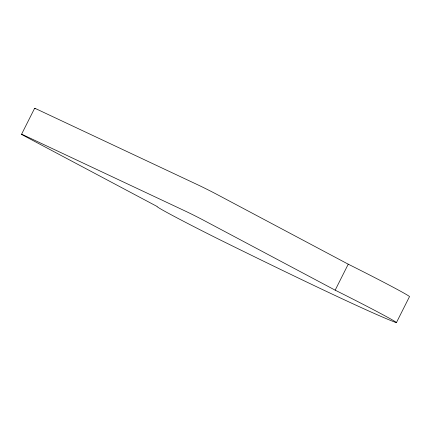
<?xml version="1.0" encoding="UTF-8"?>
<svg xmlns="http://www.w3.org/2000/svg" width="431" height="431" viewBox="0 0 431 431"><rect width="100%" height="100%" fill="white"/><g stroke="black" fill="none" stroke-linecap="round" stroke-linejoin="round"><path stroke-width="0.65" d="M21.55 134.289L34.62 108.31M348.237 264.187A61.52 1.503 26.7 0 1 409.45 296.711L396.38 322.69A61.52 1.503 26.7 0 0 335.173 290.171L348.237 264.187L216.648 194.273A14.546 0.356 26.7 0 0 198.282 185.055L38.133 109.792A14.546 0.356 26.7 0 0 35.164 108.687M335.173 290.171L203.583 220.252A14.546 0.356 26.7 0 0 185.211 211.039L25.068 135.776A14.546 0.356 26.7 0 0 25.644 136.627L157.229 206.541A61.52 1.503 26.7 0 0 218.442 239.065A284.471 6.95 26.7 0 0 396.38 322.69"/></g></svg>
